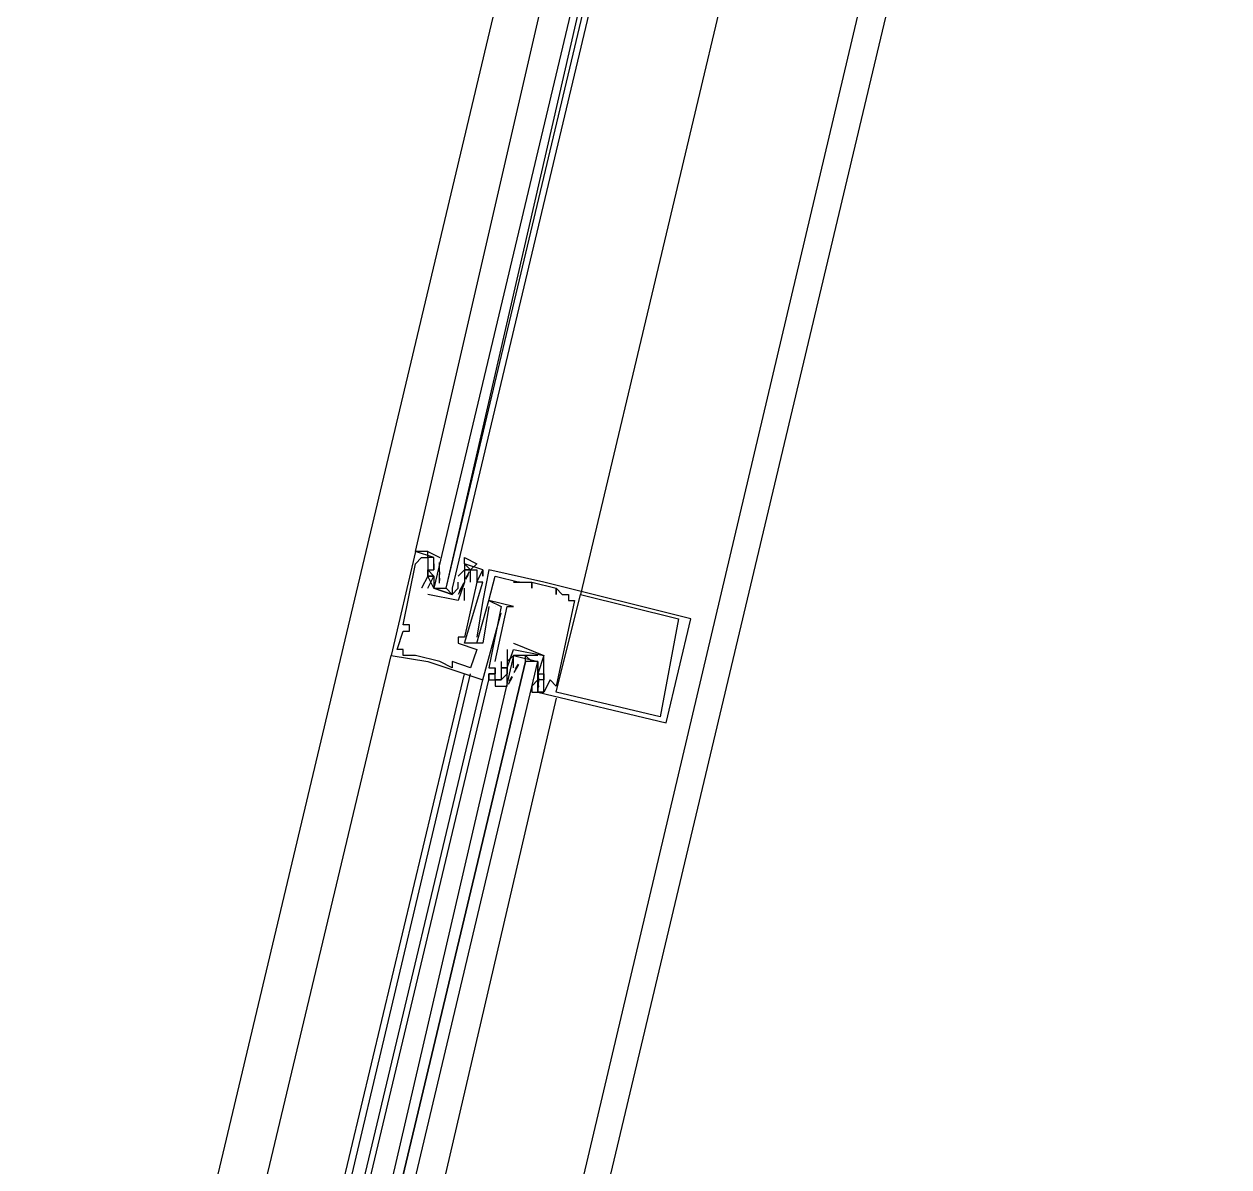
# Model space of a CAD drawing. Header units: feet. Extents: x -84 to 198, y -22 to 181.
# Drawn here: x 100.253 to 102.88, y 151.303 to 153.794 of the extents above; entities that cross this region are included whole.
import ezdxf

# ---------------------------------------------------------------- set-up
doc = ezdxf.new("R2010")
doc.units = ezdxf.units.FT
doc.layers.add('A-LINEA', color=7, linetype='CONTINUOUS')

msp = doc.modelspace()

# ---------------------------------------------------------------- linework, layer by layer
at = {"layer": 'A-LINEA'}
for p, q in [((102.88, 156.9644), (100.9867, 148.9911)), ((101.8, 156.0178), (100.2533, 149.5111)), ((102.5467, 155.8311), (101.0133, 149.3378)), ((101.1467, 152.6311), (101.1067, 152.6444)), ((101.1067, 152.6444), (101.1067, 152.6444)), ((101.1067, 152.6178), (101.1067, 152.6178)), ((101.12, 152.6311), (101.12, 152.6311)), ((101.1333, 152.6311), (101.1333, 152.6311)), ((101.1467, 152.6311), (101.1467, 152.6311)), ((101.1467, 152.6178), (101.1467, 152.6178)), ((101.1467, 152.6178), (101.1467, 152.6044)), ((101.1592, 152.6026), (101.159, 152.6209)), ((101.16, 152.6178), (101.16, 152.6178)), ((101.2133, 152.6178), (101.2133, 152.6178)), ((101.1333, 152.6044), (101.1333, 152.6044)), ((101.1333, 152.5911), (101.1333, 152.5911)), ((101.1333, 152.5911), (101.1333, 152.5911)), ((101.1467, 152.6044), (101.1467, 152.6044)), ((101.1467, 152.5911), (101.1467, 152.5911)), ((101.1591, 152.5755), (101.1586, 152.5959)), ((101.1599, 152.5946), (101.1588, 152.6065)), ((101.1599, 152.5813), (101.1588, 152.5932)), ((101.16, 152.6044), (101.16, 152.6044)), ((101.2, 152.5911), (101.2133, 152.6044)), ((101.2, 152.5911), (101.2, 152.5911)), ((101.2133, 152.6044), (101.2133, 152.6044)), ((101.2133, 152.5911), (101.2133, 152.5911)), ((101.2236, 152.6004), (101.2152, 152.5841)), ((101.2218, 152.5934), (101.2156, 152.5832)), ((101.2267, 152.6044), (101.2267, 152.6044)), ((101.24, 152.6044), (101.24, 152.6044)), ((101.2533, 152.6044), (101.2533, 152.6044)), ((101.2533, 152.6044), (101.2533, 152.6044)), ((101.2533, 152.5911), (101.2533, 152.5911)), ((101.2667, 152.6044), (101.2667, 152.6044)), ((101.28, 152.5911), (101.28, 152.5911)), ((101.12, 152.5644), (101.12, 152.5644)), ((101.1333, 152.5644), (101.1333, 152.5644)), ((101.1467, 152.5778), (101.1467, 152.5778)), ((101.16, 152.5644), (101.1733, 152.5644)), ((101.2, 152.5644), (101.2, 152.5644)), ((101.2114, 152.575), (101.2017, 152.557)), ((101.2085, 152.5667), (101.2023, 152.5565)), ((101.2133, 152.5778), (101.2133, 152.5778)), ((101.2133, 152.5778), (101.2133, 152.5778)), ((101.2133, 152.5378), (101.2133, 152.5644)), ((101.2133, 152.5644), (101.2133, 152.5644)), ((101.2267, 152.5778), (101.2267, 152.5778)), ((101.24, 152.5778), (101.24, 152.5778)), ((101.24, 152.5778), (101.24, 152.5778)), ((101.2533, 152.5778), (101.2533, 152.5778)), ((101.32, 152.5778), (101.32, 152.5778)), ((101.3333, 152.5778), (101.3333, 152.5778)), ((101.3333, 152.5778), (101.3333, 152.5778)), ((101.36, 152.5778), (101.36, 152.5778)), ((101.36, 152.5778), (101.36, 152.5778)), ((101.36, 152.5644), (101.36, 152.5644)), ((101.3867, 152.5778), (101.3867, 152.5778)), ((101.4133, 152.5644), (101.4133, 152.5644)), ((101.4133, 152.5644), (101.4133, 152.5644)), ((101.1333, 152.5511), (101.1333, 152.5511)), ((101.1333, 152.5511), (101.1333, 152.5511)), ((101.2, 152.5378), (101.2, 152.5378)), ((101.2, 152.5378), (101.2, 152.5378)), ((101.2133, 152.5378), (101.2133, 152.5378)), ((101.2533, 152.5378), (101.2533, 152.5378)), ((101.2667, 152.5378), (101.2667, 152.5378)), ((101.2667, 152.5378), (101.2667, 152.5378)), ((101.4133, 152.5511), (101.4133, 152.5511)), ((101.4267, 152.5511), (101.4267, 152.5511)), ((101.44, 152.5511), (101.44, 152.5511)), ((101.44, 152.5378), (101.44, 152.5378)), ((101.4533, 152.5378), (101.4533, 152.5378)), ((101.4667, 152.5511), (101.4667, 152.5511)), ((101.2667, 152.5244), (101.2667, 152.5244)), ((101.28, 152.5244), (101.28, 152.5244)), ((101.2933, 152.5244), (101.2933, 152.5244)), ((101.2933, 152.5111), (101.2933, 152.5111)), ((101.3067, 152.5244), (101.3067, 152.5244)), ((101.32, 152.5244), (101.32, 152.5244)), ((101.08, 152.4844), (101.08, 152.4844)), ((101.0933, 152.4844), (101.0933, 152.4844)), ((101.68, 152.4978), (101.68, 152.4978)), ((101.7067, 152.4978), (101.7067, 152.4978)), ((101.08, 152.4711), (101.08, 152.4711)), ((101.0933, 152.4711), (101.0933, 152.4711)), ((101.2, 152.4578), (101.2, 152.4578)), ((101.2133, 152.4578), (101.2133, 152.4578)), ((101.24, 152.4578), (101.24, 152.4578)), ((101.0667, 152.4311), (101.0667, 152.4311)), ((101.08, 152.4311), (101.08, 152.4311)), ((101.2, 152.4444), (101.2, 152.4444)), ((101.2133, 152.4444), (101.2133, 152.4444)), ((101.24, 152.4444), (101.24, 152.4444)), ((101.24, 152.4311), (101.24, 152.4311)), ((101.2533, 152.4444), (101.2533, 152.4444)), ((101.3067, 152.4311), (101.3067, 152.4044)), ((101.3067, 152.4311), (101.3067, 152.4311)), ((101.32, 152.4444), (101.32, 152.4444)), ((101.32, 152.4311), (101.32, 152.4311)), ((101.32, 152.4311), (101.32, 152.4311)), ((100.4533, 149.8978), (101.0533, 152.4178)), ((101.0533, 152.4178), (101.0533, 152.4178)), ((101.08, 152.4178), (101.08, 152.4178)), ((101.1067, 152.4178), (101.1067, 152.4178)), ((101.1333, 152.4044), (101.1333, 152.4044)), ((101.16, 152.4044), (101.16, 152.4044)), ((101.1867, 152.4044), (101.1867, 152.4044)), ((101.28, 152.4044), (101.28, 152.4044)), ((101.2933, 152.4044), (101.2933, 152.4044)), ((101.3067, 152.4044), (101.3067, 152.4044)), ((101.32, 152.4044), (101.32, 152.4044)), ((101.3733, 152.4178), (101.3333, 152.4178)), ((101.3467, 152.4178), (101.36, 152.4044)), ((101.3867, 152.4178), (101.3867, 152.4178)), ((101.3867, 152.4178), (101.3867, 152.4178)), ((100.6133, 149.8578), (101.2133, 152.3778)), ((100.6267, 149.8444), (101.2267, 152.3778)), ((101.1867, 152.3911), (101.1867, 152.3911)), ((101.2267, 152.3911), (101.2267, 152.3911)), ((101.2667, 152.3911), (101.2667, 152.3911)), ((101.2667, 152.3778), (101.2667, 152.3778)), ((101.2667, 152.3778), (101.2667, 152.3778)), ((101.2667, 152.3778), (101.2667, 152.3778)), ((101.28, 152.3911), (101.28, 152.3911)), ((101.28, 152.3911), (101.28, 152.3911)), ((101.28, 152.3778), (101.28, 152.3778)), ((101.28, 152.3778), (101.28, 152.3778)), ((101.28, 152.3778), (101.28, 152.3778)), ((101.2933, 152.3911), (101.2933, 152.3911)), ((101.3067, 152.3911), (101.3067, 152.3911)), ((101.3067, 152.3911), (101.3067, 152.3911)), ((101.3067, 152.3911), (101.3067, 152.3911)), ((101.3067, 152.3778), (101.3067, 152.3778)), ((101.3067, 152.3644), (101.3067, 152.3778)), ((101.32, 152.3778), (101.32, 152.3778)), ((101.322, 152.3806), (101.3316, 152.3985)), ((101.3248, 152.3889), (101.3311, 152.399)), ((101.3733, 152.3911), (101.3733, 152.3911)), ((101.3733, 152.3778), (101.3733, 152.3778)), ((101.3735, 152.3876), (101.3745, 152.3757)), ((101.3742, 152.3801), (101.3748, 152.3597)), ((101.3867, 152.3778), (101.3867, 152.3778)), ((101.3867, 152.3778), (101.3867, 152.3778)), ((100.6533, 149.8444), (101.2533, 152.3644)), ((100.6667, 149.8444), (101.2667, 152.3644)), ((101.2533, 152.3644), (101.2533, 152.3644)), ((101.2667, 152.3644), (101.2667, 152.3644)), ((101.2667, 152.3644), (101.2667, 152.3644)), ((101.2667, 152.3644), (101.2667, 152.3644)), ((101.2667, 152.3644), (101.2667, 152.3644)), ((101.2667, 152.3644), (101.2667, 152.3644)), ((101.28, 152.3644), (101.28, 152.3644)), ((101.2933, 152.3644), (101.2933, 152.3644)), ((101.2933, 152.3644), (101.2933, 152.3644)), ((101.3067, 152.3644), (101.3067, 152.3644)), ((101.3097, 152.3552), (101.3181, 152.3714)), ((101.3115, 152.3622), (101.3177, 152.3724)), ((101.3733, 152.3644), (101.36, 152.3511)), ((101.36, 152.3644), (101.36, 152.3644)), ((101.36, 152.3511), (101.36, 152.3511)), ((101.3733, 152.3644), (101.3733, 152.3644)), ((101.3733, 152.3511), (101.3733, 152.3511)), ((101.3735, 152.3609), (101.3745, 152.3491)), ((101.3741, 152.3663), (101.3744, 152.348)), ((101.3867, 152.3644), (101.3867, 152.3644)), ((101.3867, 152.3511), (101.3867, 152.3511)), ((101.4, 152.3644), (101.4, 152.3644)), ((101.4133, 152.3511), (101.4133, 152.3511)), ((101.4133, 152.3244), (100.8267, 149.8044)), ((101.3733, 152.3378), (101.3733, 152.3378)), ((101.3867, 152.3378), (101.3867, 152.3378)), ((101.4133, 152.3378), (101.4133, 152.3378)), ((101.64, 152.2844), (101.64, 152.2844)), ((101.6533, 152.2711), (101.6533, 152.2711))]:
    msp.add_line(p, q, dxfattribs=at)
for points in [[(102.2667, 155.8978), (101.84, 154.1244), (101.4667, 152.5511)], [(101.1333, 152.6311), (101.1333, 152.6444), (101.1067, 152.6444), (101.4667, 154.2044)], [(101.5333, 154.1911), (101.1467, 152.5644), (101.16, 152.5644), (101.1733, 152.5644), (101.5467, 154.1911)], [(101.5733, 154.1911), (101.1867, 152.5644), (101.1867, 152.5511), (101.1733, 152.5644), (101.56, 154.1911)], [(101.1067, 152.6444), (101.0533, 152.4178), (101.1333, 152.4044), (101.2533, 152.3644), (101.2933, 152.5111)], [(101.1333, 152.6311), (101.1333, 152.6444), (101.1067, 152.6444)], [(101.1333, 152.6311), (101.1333, 152.6444), (101.1067, 152.6444)], [(101.1867, 152.5511), (101.1467, 152.5644), (101.1333, 152.5911), (101.1467, 152.5911), (101.1333, 152.6044), (101.1467, 152.6044), (101.1467, 152.6178), (101.1467, 152.6311), (101.1333, 152.6311), (101.1333, 152.6444), (101.16, 152.6311)], [(101.0667, 152.4311), (101.08, 152.4711), (101.0933, 152.4711), (101.0933, 152.4844), (101.08, 152.4844), (101.1067, 152.6178), (101.12, 152.6311), (101.1333, 152.6311), (101.1333, 152.5911), (101.1333, 152.5911), (101.12, 152.5644)], [(101.2133, 152.6178), (101.2133, 152.6311), (101.24, 152.6178), (101.2267, 152.6044), (101.2133, 152.6178), (101.2133, 152.6044), (101.2267, 152.6044), (101.2133, 152.6044), (101.2133, 152.5778), (101.2, 152.5511)], [(101.2667, 152.5244), (101.2533, 152.4444), (101.2133, 152.4444), (101.2533, 152.5778), (101.24, 152.5778), (101.2533, 152.6044), (101.2533, 152.5911), (101.2533, 152.6044), (101.2133, 152.6178), (101.2133, 152.6044), (101.2133, 152.6044)], [(101.2267, 152.5778), (101.2267, 152.6044), (101.24, 152.6044), (101.24, 152.5778), (101.24, 152.5778), (101.2133, 152.4578), (101.2, 152.4578), (101.2, 152.4444), (101.24, 152.4311), (101.2267, 152.3911), (101.1867, 152.4044), (101.1867, 152.3911), (101.16, 152.4044), (101.1067, 152.4178), (101.08, 152.4178), (101.08, 152.4311), (101.0667, 152.4311)], [(101.1333, 152.5644), (101.1467, 152.5911), (101.1333, 152.5911), (101.1333, 152.6044), (101.1467, 152.6044)], [(101.2133, 152.5911), (101.2133, 152.5778), (101.2, 152.5378), (101.1333, 152.5511)], [(101.1467, 152.5911), (101.1467, 152.5778), (101.1467, 152.5644), (101.1867, 152.5511), (101.2, 152.5644), (101.2, 152.5778)], [(101.3733, 152.3511), (101.3733, 152.3378), (101.6533, 152.2711), (101.7067, 152.4978), (101.3867, 152.5778), (101.2667, 152.6044), (101.2533, 152.5378), (101.24, 152.4578)], [(101.28, 152.4044), (101.3067, 152.5244), (101.32, 152.5244), (101.2667, 152.5378), (101.28, 152.5911), (101.3333, 152.5778), (101.32, 152.5778), (101.3333, 152.5778), (101.36, 152.5778), (101.36, 152.5644), (101.36, 152.5778), (101.4133, 152.5644), (101.4133, 152.5511), (101.4133, 152.5644), (101.4267, 152.5511), (101.44, 152.5511), (101.44, 152.5378), (101.4533, 152.5378), (101.4133, 152.3511), (101.4, 152.3644), (101.3867, 152.3378), (101.3867, 152.3511), (101.3867, 152.3778), (101.3867, 152.3778), (101.3867, 152.4178)], [(101.2, 152.5378), (101.2, 152.5378), (101.1333, 152.5511), (101.1333, 152.5511)], [(101.24, 152.4444), (101.2667, 152.5378), (101.2933, 152.5244), (101.2667, 152.3911), (101.28, 152.3911), (101.28, 152.3778), (101.2667, 152.3778), (101.28, 152.3778), (101.2667, 152.3778), (101.2667, 152.3644), (101.2667, 152.3778), (101.2667, 152.3644), (101.2933, 152.3644)], [(101.68, 152.4978), (101.64, 152.2844), (101.4133, 152.3378), (101.4667, 152.5511), (101.68, 152.4978)], [(101.3067, 152.3778), (101.3067, 152.3911), (101.2933, 152.3911), (101.3067, 152.3911), (101.32, 152.4311), (101.3867, 152.4178), (101.3733, 152.3778)], [(101.32, 152.4444), (101.3867, 152.4178), (101.3867, 152.4178)], [(100.76, 149.8178), (101.3733, 152.4044), (101.36, 152.4044), (101.3467, 152.4044), (100.7333, 149.8311), (101.3467, 152.4044), (101.3467, 152.4178), (101.3333, 152.4178), (101.32, 152.4178), (100.72, 149.8311)], [(101.32, 152.4178), (101.3067, 152.4044), (101.3067, 152.3911), (101.3067, 152.3778), (101.2933, 152.3644), (101.28, 152.3644), (101.28, 152.3511), (101.3067, 152.3511), (101.3067, 152.3644)], [(101.2933, 152.4044), (101.2933, 152.3644), (101.28, 152.3644), (101.28, 152.3778), (101.28, 152.3911), (101.28, 152.3911)], [(101.32, 152.3911), (101.32, 152.4044), (101.32, 152.4178), (101.3733, 152.4044), (101.3733, 152.3911), (101.3733, 152.3778)], [(101.36, 152.3511), (101.36, 152.3378), (101.3867, 152.3378), (101.3733, 152.3378), (101.3733, 152.3511), (101.3733, 152.3778), (101.3733, 152.4044)], [(101.3733, 152.3778), (101.3867, 152.3778), (101.3867, 152.3644), (101.3733, 152.3644)], [(101.2667, 152.3644), (101.28, 152.3644), (101.28, 152.3644)], [(101.2667, 152.3644), (101.28, 152.3644), (101.28, 152.3644)], [(101.2667, 152.3644), (101.28, 152.3644), (101.28, 152.3644)]]:
    msp.add_lwpolyline(points, dxfattribs=at)

doc.saveas('drawing.dxf')
